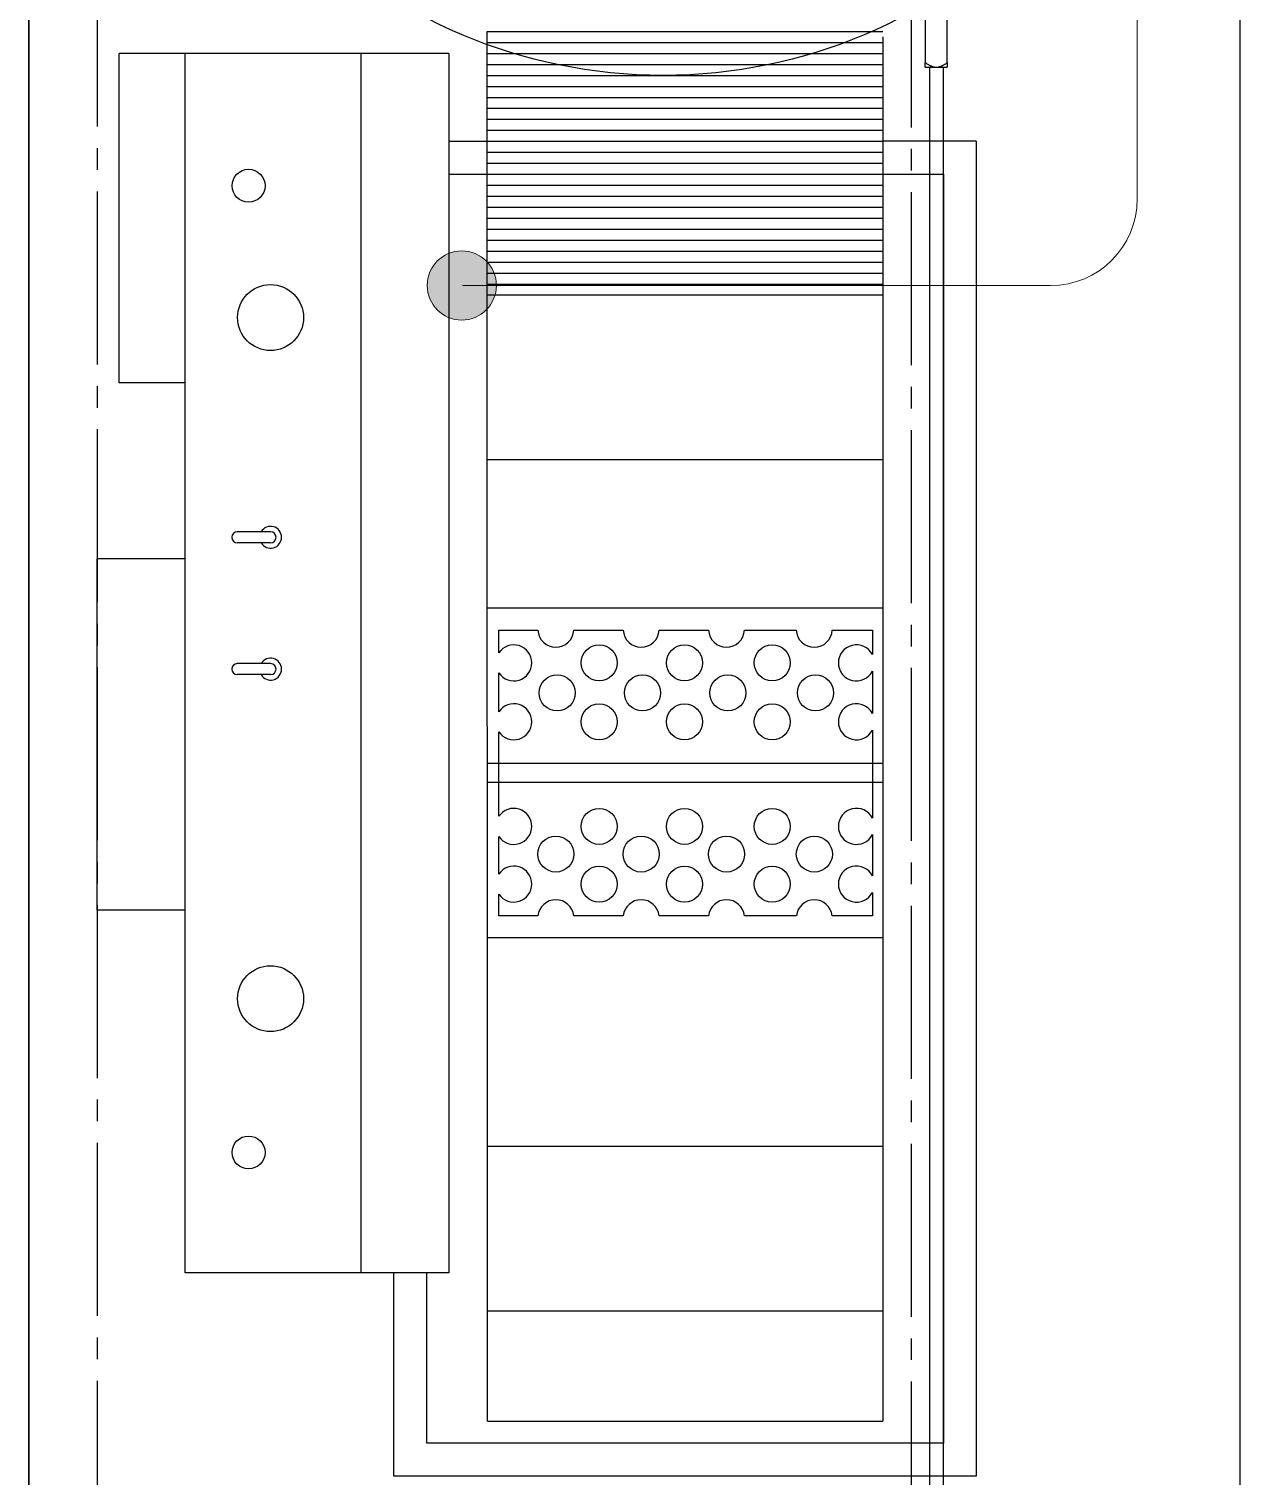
# Model space of a CAD drawing. Header units: millimetres. Extents: x -10496 to -5455, y -188 to 7293.
# Drawn here: x -7753.8 to -7683.7, y 5015.2 to 5098.8 of the extents above; entities that cross this region are included whole.
import ezdxf

# ---------------------------------------------------------------- set-up
doc = ezdxf.new("R2010")
doc.units = ezdxf.units.MM
doc.linetypes.add('DASHED', pattern=[19.05, 12.7, -6.35])
doc.linetypes.add('GEN7', pattern=[13.75, 10, -1.25, 1.25, -1.25])
for name, color, linetype in [('GJC ALAN', 2, 'Continuous'), ('Kıtc-002 Çizgi', 7, 'Continuous'), ('Kıtc-040 Davlumbaz', 4, 'Continuous')]:
    doc.layers.add(name, color=color, linetype=linetype)
doc.layers.add('GJC_ölçüler', color=253, linetype='Continuous', lineweight=5)

# ---------------------------------------------------------------- blocks, each defined once
blk = doc.blocks.new('akl')
at = {"true_color": 0x407dbf}
h = blk.add_hatch(color=163, dxfattribs=at)
h.dxf.hatch_style = 1
edge = h.paths.add_edge_path()
edge.add_arc((66411.951, -26397.81), 2, 0, 360)
at = {"color": 163, "true_color": 0x407dbf}
for p, q in [((66411.905, -26397.81), (66377.918, -26397.81)), ((66372.918, -26402.81), (66372.918, -26423.731))]:
    blk.add_line(p, q, dxfattribs=at)
blk.add_circle((66411.951, -26397.81), 2, dxfattribs=at)
blk.add_arc((66377.918, -26402.81), 5, 90, 180, dxfattribs=at)
blk = doc.blocks.new('*U113')
at = {"layer": 'Kıtc-040 Davlumbaz', "color": 13, "linetype": 'GEN7', "true_color": 0xff4747}
for points in [[(7607.692, -1334.437), (7607.692, -1385.437), (8057.739, -1385.437), (8057.739, -1334.437)], [(7607.692, -1334.437), (8057.739, -1334.437), (8057.739, -1338.387), (7607.692, -1338.387)]]:
    blk.add_lwpolyline(points, close=True, dxfattribs=at)
blk = doc.blocks.new('B2_YS$0$2501-B2-XrefF$0$MK-cutter1')
for p, q in [((-41.229, 4.844), (-42.646, 4.844)), ((-41.125, 4.594), (-41.125, 4.844)), ((-41.125, 4.75), (-7, 4.75)), ((-42.646, 4.344), (-41.229, 4.344)), ((-41.125, 4.344), (-41.125, 4.594)), ((-41.125, 4.438), (-7, 4.438))]:
    blk.add_line(p, q)
for points, weights in [([(-41.229, 4.844), (-41.125, 4.844), (-41.125, 4.844)], [1.01772835052, 1.10838025665, 1]), ([(-41.125, 4.594), (-41.125, 4.697), (-41.229, 4.844)], [1, 1.10838025665, 1.01772835052]), ([(-41.229, 4.344), (-41.125, 4.49), (-41.125, 4.594)], [1.01772835052, 1.10838025665, 1]), ([(-41.125, 4.344), (-41.125, 4.344), (-41.229, 4.344)], [1, 1.10838025665, 1.01772835052])]:
    blk.add_rational_spline(points, weights, degree=2)
blk = doc.blocks.new('A$C7693d8d3')
at = {"layer": 'Kıtc-002 Çizgi'}
for p, q in [((63.5, 50.8, 0), (140.655, 50.8, 0)), ((63.5, 50.8, 0), (63.5, 45.402, 0)), ((140.655, 50.8, 0), (140.655, 17.145, 0)), ((65.405, 48.895, 0), (138.75, 48.895, 0)), ((65.405, 45.402, 0), (65.405, 48.895, 0)), ((138.75, 48.895, 0), (138.75, 19.05, 0)), ((57.15, 22.522, 0), (57.15, 45.402, 0)), ((57.467, 45.402, 0), (137.48, 45.402, 0)), ((57.785, 22.543, 0), (57.785, 45.402, 0)), ((58.42, 22.543, 0), (58.42, 45.402, 0)), ((59.055, 22.543, 0), (59.055, 45.402, 0)), ((59.69, 22.543, 0), (59.69, 45.402, 0)), ((60.325, 22.543, 0), (60.325, 45.402, 0)), ((60.96, 22.543, 0), (60.96, 45.402, 0)), ((61.595, 22.543, 0), (61.595, 45.402, 0)), ((62.23, 22.543, 0), (62.23, 45.402, 0)), ((62.865, 22.543, 0), (62.865, 45.402, 0)), ((63.5, 22.543, 0), (63.5, 45.402, 0)), ((64.135, 22.543, 0), (64.135, 45.402, 0)), ((64.77, 22.543, 0), (64.77, 45.402, 0)), ((65.405, 22.543, 0), (65.405, 45.402, 0)), ((66.04, 22.543, 0), (66.04, 45.402, 0)), ((66.675, 22.543, 0), (66.675, 45.402, 0)), ((67.31, 22.543, 0), (67.31, 45.402, 0)), ((67.945, 22.543, 0), (67.945, 45.402, 0)), ((68.58, 22.543, 0), (68.58, 45.402, 0)), ((69.215, 22.543, 0), (69.215, 45.402, 0)), ((69.85, 22.543, 0), (69.85, 45.402, 0)), ((70.485, 22.543, 0), (70.485, 45.402, 0)), ((71.12, 22.543, 0), (71.12, 45.402, 0)), ((71.755, 22.543, 0), (71.755, 45.402, 0)), ((72.39, 45.402, 0), (72.39, 22.543, 0)), ((81.915, 45.402, 0), (81.915, 22.543, 0)), ((90.49, 45.402, 0), (90.49, 22.543, 0)), ((99.459, 45.402, 0), (99.459, 22.543, 0)), ((100.571, 45.402, 0), (100.571, 22.543, 0)), ((109.54, 45.402, 0), (109.54, 22.543, 0)), ((121.605, 45.402, 0), (121.605, 22.543, 0)), ((131.13, 45.402, 0), (131.13, 22.543, 0)), ((137.48, 22.543, 0), (137.48, 45.402, 0)), ((91.76, 42.475, 0), (91.76, 44.797, 0)), ((91.76, 44.797, 0), (93.172, 44.797, 0)), ((94.128, 44.797, 0), (96.577, 44.797, 0)), ((97.533, 44.797, 0), (102.623, 44.797, 0)), ((103.579, 44.797, 0), (105.959, 44.797, 0)), ((106.915, 44.797, 0), (108.27, 44.797, 0)), ((108.27, 44.797, 0), (108.27, 42.47, 0)), ((91.76, 37.403, 0), (91.76, 40.393, 0)), ((108.27, 40.397, 0), (108.27, 37.399, 0)), ((91.76, 32.471, 0), (91.76, 35.321, 0)), ((108.27, 35.326, 0), (108.27, 32.466, 0)), ((91.76, 27.539, 0), (91.76, 30.389, 0)), ((108.27, 30.394, 0), (108.27, 27.534, 0)), ((91.76, 23.207, 0), (91.76, 25.457, 0)), ((108.27, 25.461, 0), (108.27, 23.207, 0)), ((93.068, 23.207, 0), (91.76, 23.207, 0)), ((96.473, 23.207, 0), (94.232, 23.207, 0)), ((102.519, 23.207, 0), (97.637, 23.207, 0)), ((105.855, 23.207, 0), (103.684, 23.207, 0)), ((108.27, 23.207, 0), (107.019, 23.207, 0)), ((137.48, 22.543, 0), (57.15, 22.522, 0)), ((63.5, 20.32, 0), (63.5, 22.543, 0)), ((65.405, 20.32, 0), (65.405, 22.543, 0)), ((58.42, 20.32, 0), (128.905, 20.32, 0)), ((58.42, 20.32, 0), (58.42, 5.08, 0)), ((128.905, 20.32, 0), (128.905, 5.08, 0)), ((138.75, 19.05, 0), (128.905, 19.05, 0)), ((140.655, 17.145, 0), (128.905, 17.145, 0)), ((128.905, 15.24, 0), (58.42, 15.24, 0)), ((86.074, 10.013, 0), (86.074, 8.086, 0)), ((86.709, 10.013, 0), (86.709, 8.086, 0)), ((93.694, 10.013, 0), (93.694, 8.086, 0)), ((94.329, 10.013, 0), (94.329, 8.086, 0)), ((128.905, 5.08, 0), (58.42, 5.08, 0)), ((58.42, 5.08, 0), (58.42, 1.27, 0)), ((77.47, 5.08, 0), (77.47, 1.27, 0)), ((87.63, 5.08, 0), (87.63, 0, 0)), ((107.95, 5.08, 0), (107.95, 0, 0)), ((77.47, 1.27, 0), (58.42, 1.27, 0)), ((107.95, 0, 0), (87.63, 0, 0))]:
    blk.add_line(p, q, dxfattribs=at)
for centre, radius in [((29.845, 32.703, 0), 29.845), ((95.387, 41.509, 0), 1.042), ((104.7, 41.44, 0), 1.042), ((93.65, 39.008, 0), 1.042), ((97.055, 39.008, 0), 1.042), ((103.101, 39.008, 0), 1.042), ((106.437, 39.008, 0), 1.042), ((95.387, 36.438, 0), 1.042), ((104.7, 36.368, 0), 1.042), ((93.65, 33.937, 0), 1.042), ((97.055, 33.937, 0), 1.042), ((103.101, 33.937, 0), 1.042), ((106.437, 33.937, 0), 1.042), ((95.387, 31.505, 0), 1.042), ((104.7, 31.436, 0), 1.042), ((93.65, 29.004, 0), 1.042), ((97.055, 29.004, 0), 1.042), ((103.101, 29.004, 0), 1.042), ((106.437, 29.004, 0), 1.042), ((95.387, 26.573, 0), 1.042), ((104.7, 26.503, 0), 1.042), ((73.691, 10.013, 0), 1.905), ((113.061, 10.013, 0), 1.905), ((66.071, 8.743, 0), 0.952), ((121.951, 8.743, 0), 0.952)]:
    blk.add_circle(centre, radius, dxfattribs=at)
for centre, radius, start, end in [((93.65, 43.871, 0), 1.042, 117.29373, 62.70627), ((97.055, 43.871, 0), 1.042, 117.29373, 62.70627), ((103.101, 43.871, 0), 1.042, 117.29373, 62.70627), ((106.437, 43.871, 0), 1.042, 117.29373, 62.70627), ((91.704, 41.434, 0), 1.042, 273.08614, 86.91386), ((108.383, 41.434, 0), 1.042, 96.22299, 263.77701), ((91.704, 36.362, 0), 1.042, 273.08614, 86.91386), ((108.383, 36.362, 0), 1.042, 96.22299, 263.77701), ((91.704, 31.43, 0), 1.042, 273.08614, 86.91386), ((108.383, 31.43, 0), 1.042, 96.22299, 263.77701), ((91.704, 26.498, 0), 1.042, 273.08614, 86.91386), ((108.383, 26.498, 0), 1.042, 96.22299, 263.77701), ((93.65, 24.072, 0), 1.042, 303.9554, 236.0446), ((97.055, 24.072, 0), 1.042, 303.9554, 236.0446), ((103.101, 24.072, 0), 1.042, 303.9554, 236.0446), ((106.437, 24.072, 0), 1.042, 303.9554, 236.0446), ((86.391, 10.013, 0), 0.635, 300, 240), ((86.391, 10.013, 0), 0.317, 0, 180), ((94.011, 10.013, 0), 0.635, 300, 240), ((94.011, 10.013, 0), 0.317, 0, 180), ((86.391, 8.086, 0), 0.317, 180, 0), ((94.011, 8.086, 0), 0.317, 180, 0)]:
    blk.add_arc(centre, radius, start, end, dxfattribs=at)
at = {"layer": 'Kıtc-002 Çizgi', "xscale": 2.54, "yscale": 2.54, "zscale": 2.54}
blk.add_blockref('B2_YS$0$2501-B2-XrefF$0$MK-cutter1', (163.674, 36.819, 0), dxfattribs=at)

msp = doc.modelspace()

# ---------------------------------------------------------------- linework, layer by layer
msp.add_lwpolyline([(-7753.781, 4969.389), (-7683.781, 4969.389), (-7683.781, 5159.389), (-7753.781, 5159.389)], close=True)
at = {"layer": 'GJC ALAN', "color": 40, "lineweight": 30, "true_color": 0xf8d731}
msp.add_lwpolyline([(-7753.781, 5409.436), (-7483.31, 5409.436), (-7483.31, 4971.435), (-7753.781, 4971.435)], close=True, dxfattribs=at)
at = {"layer": 'Kıtc-040 Davlumbaz', "linetype": 'DASHED'}
msp.add_lwpolyline([(-7613.781, 5419.436), (-7753.781, 5419.436), (-7753.781, 4969.389), (-7613.781, 4969.389)], close=True, dxfattribs=at)

# ---------------------------------------------------------------- block references
at = {"color": 253, "rotation": 90.00000000000017}
msp.add_blockref('*U113', (-9088.218, -2638.302), dxfattribs=at)
at = {"rotation": 270}
msp.add_blockref('A$C7693d8d3', (-7749.831, 5155.835), dxfattribs=at)
at = {"layer": 'GJC_ölçüler', "rotation": 180}
msp.add_blockref('akl', (58683.183, -21313.809), dxfattribs=at)
msp.add_blockref('akl', (58683.183, -21313.809), dxfattribs=at)

doc.saveas('drawing.dxf')
